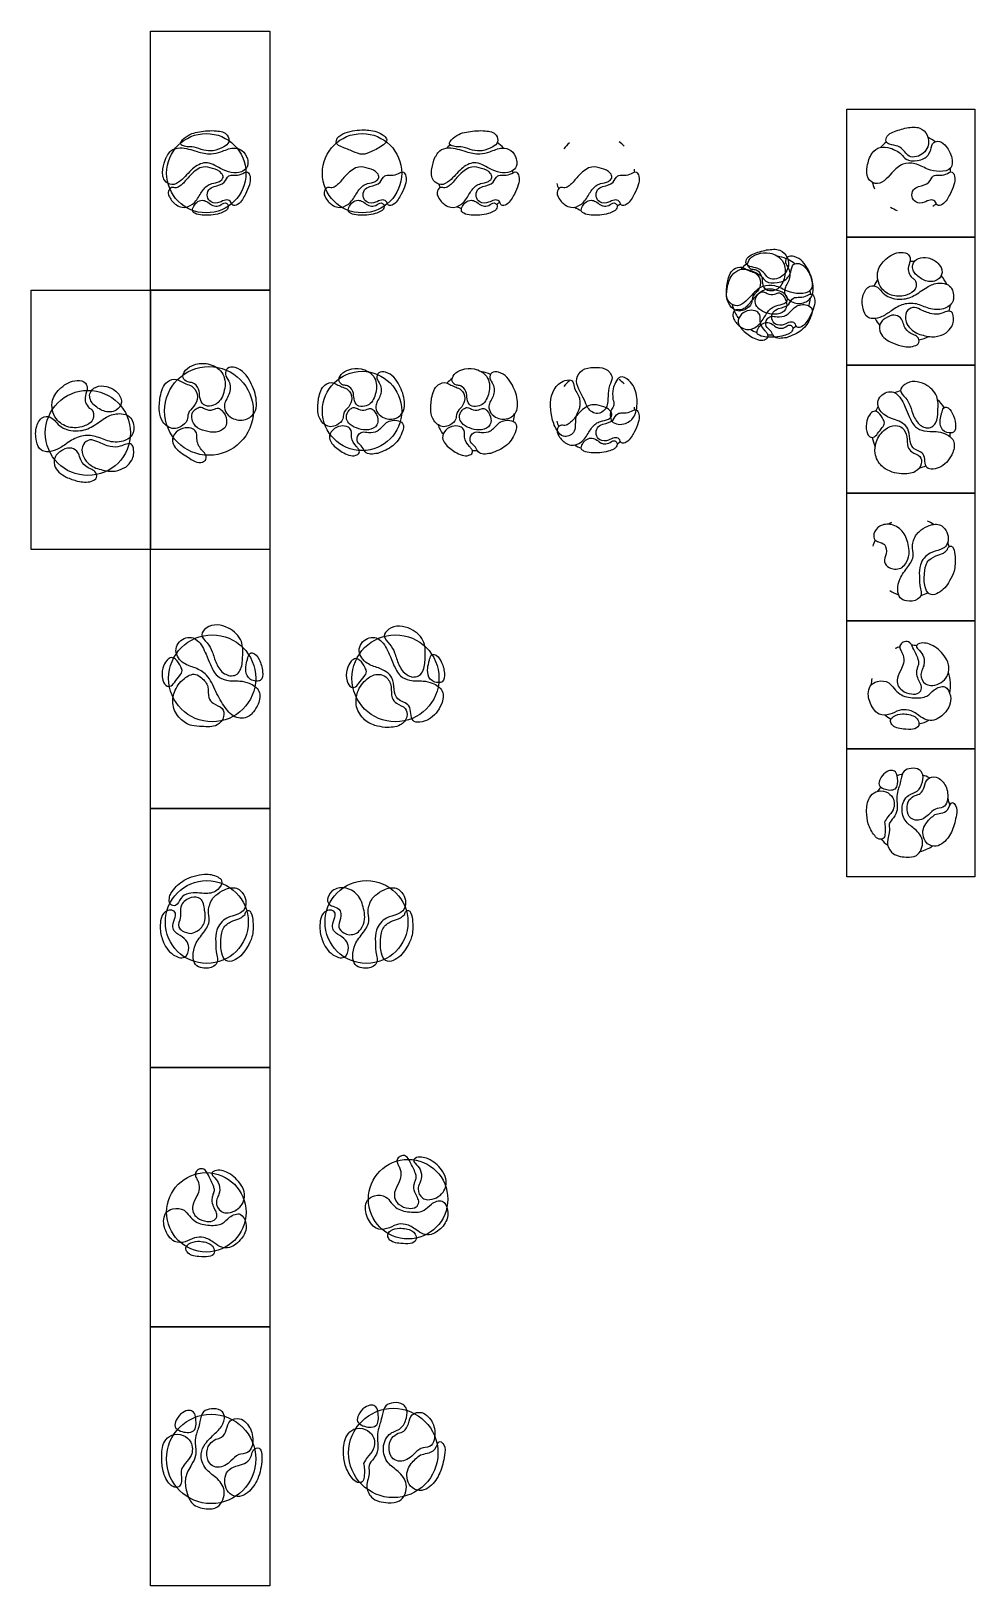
# Model space of a CAD drawing. Header units: millimetres. Extents: x 2732 to 4376, y -1610 to 1099.
import ezdxf

# ---------------------------------------------------------------- set-up
doc = ezdxf.new("R2010")
doc.units = ezdxf.units.MM
doc.layers.get('0').update_dxf_attribs({"color": 3})
for name, color, linetype in [('1', 6, 'Continuous'), ('2', 5, 'Continuous'), ('3', 4, 'Continuous'), ('4', 2, 'Continuous'), ('5', 1, 'Continuous')]:
    doc.layers.add(name, color=color, linetype=linetype)
picture_1 = doc.add_image_def('image1.jpg', size_in_pixel=(589, 1280))
picture_2 = doc.add_image_def('image2.jpg', size_in_pixel=(589, 1280))
picture_3 = doc.add_image_def('image3.jpg', size_in_pixel=(589, 1280))
picture_4 = doc.add_image_def('image4.jpg', size_in_pixel=(589, 1280))
picture_5 = doc.add_image_def('image5.jpg', size_in_pixel=(589, 1280))
picture_6 = doc.add_image_def('image6.jpg', size_in_pixel=(589, 1280))
picture_7 = doc.add_image_def('image7.jpg', size_in_pixel=(589, 1280))

msp = doc.modelspace()

# ---------------------------------------------------------------- linework, layer by layer
msp.add_lwpolyline([(4152.6, 963), (4375.5, 963), (4375.5, 740), (4152.6, 740)], close=True)
for centre in [(3036.8, 851.5), (3308.2, 851.5)]:
    msp.add_circle(centre, 69.1)
for centre, radius, start, end in [((3505.1, 851.5), 66, 131.832, 138.4174), ((3505.1, 851.5), 66, 41.472, 54.1522), ((3714, 851.5), 69.1, 130.2599, 141.8053), ((3714, 851.5), 69.1, 42.8437, 52.394), ((4264.1, 851.5), 69.1, 127.9646, 139.2405), ((4264.1, 851.5), 69.1, 52.589, 64.1729), ((3505.1, 851.5), 66, 0.7604, 4.1682), ((3714, 851.5), 69.1, 1.6602, 5.655), ((4264.1, 851.5), 69.1, 1.6602, 6.8873), ((3505.1, 851.5), 66, 196.9482, 202.6086), ((3714, 851.5), 69.1, 195.0789, 203.2219), ((4264.1, 851.5), 69.1, 193.2998, 203.2219), ((3505.1, 851.5), 66, 241.5543, 249.0142), ((3505.1, 851.5), 66, 304.464, 310.3454), ((3714, 851.5), 69.1, 238.9561, 249.6438), ((3714, 851.5), 69.1, 303.7367, 309.6843), ((4264.1, 851.5), 69.1, 238.9561, 249.6438), ((4264.1, 851.5), 69.1, 303.7367, 309.6843), ((4020.1, 638.7), 69.1, 127.9646, 139.2405), ((4020.1, 638.7), 69.1, 52.589, 64.1729), ((4020.1, 638.7), 69.1, 1.6602, 6.8873), ((4020.1, 638.7), 69.1, 193.2998, 203.2219), ((4020.1, 638.7), 69.1, 238.9561, 249.6438), ((4020.1, 638.7), 69.1, 303.7367, 309.6843), ((3714, 437.2), 69.1, 130.2599, 141.8053), ((3714, 437.2), 69.1, 42.8437, 52.394), ((3714, 437.2), 69.1, 1.6602, 5.655), ((3714, 437.2), 69.1, 195.0789, 203.2219), ((3714, 437.2), 69.1, 303.7367, 309.6843), ((3714, 437.2), 69.1, 238.9561, 249.6438)]:
    msp.add_arc(centre, radius, start, end)
for points in [[(3049, 890.3), (3067.5, 897.3), (3075.9, 906.1), (3073.4, 917.6), (3054.5, 925.3), (3025, 923.7), (2998.4, 912.3), (2992.3, 901.9), (2999.1, 898.4), (3015.6, 896.9), (3032.4, 891.8), (3049, 890.3)], [(3307.9, 927), (3274.9, 920), (3263.5, 908.6), (3263.9, 903.5), (3272.4, 897.4), (3292.3, 889.5), (3308.8, 884.5), (3324.4, 889.2), (3345.5, 901.2), (3351.4, 909.5), (3346.4, 916.5), (3320, 926.5), (3307.9, 927)], [(3517.3, 890.3), (3535.8, 897.3), (3544.2, 906.1), (3541.7, 917.6), (3522.8, 925.3), (3493.3, 923.7), (3466.6, 912.3), (3460.6, 901.9), (3467.4, 898.4), (3483.9, 896.9), (3500.7, 891.8), (3517.3, 890.3)], [(4256.8, 930.5), (4232.8, 923.2), (4223, 916.2), (4221.2, 906.7), (4227.1, 902), (4241.6, 898.4), (4253.4, 888.7), (4261.1, 881.3), (4273.8, 880.4), (4293.3, 897.5), (4292.7, 917.6), (4279.7, 930), (4256.8, 930.5)], [(2966.7, 878.7), (2961.3, 859.4), (2964.5, 838.8), (2977, 831.7), (2992, 838.2), (3012.9, 858.9), (3035.5, 869.6), (3061.7, 859.8), (3080.3, 853), (3098, 853.9), (3106.9, 860.6), (3109.2, 866.5), (3108.4, 876.7), (3099, 891), (3084, 895.2), (3062.3, 888.9), (3045.1, 885.3), (3020.8, 889.1), (2990.7, 895.5), (2975.1, 890.3), (2969.5, 883.1), (2966.7, 878.7)], [(3435, 878.7), (3429.6, 859.4), (3432.8, 838.8), (3445.3, 831.7), (3460.3, 838.2), (3481.1, 858.9), (3503.7, 869.6), (3530, 859.8), (3548.6, 853), (3566.3, 853.9), (3575.2, 860.6), (3577.5, 866.5), (3576.7, 876.7), (3567.3, 891), (3552.3, 895.2), (3530.6, 888.9), (3513.4, 885.3), (3489, 889.1), (3459, 895.5), (3443.4, 890.3), (3437.8, 883.1), (3435, 878.7)], [(4239.1, 890.5), (4228, 895.3), (4210.7, 896.4), (4196.7, 886.5), (4188.2, 863.2), (4189.5, 842.9), (4202.1, 833.6), (4230.9, 851.9), (4250.3, 867), (4270.9, 867.9), (4293.1, 858.8), (4314.4, 854.5), (4333.5, 860.8), (4335.2, 878), (4325.5, 898.2), (4313.7, 906.7), (4303.9, 905.2), (4298.7, 892.1), (4286.7, 876.9), (4275.4, 873.8), (4255.6, 876), (4247.4, 884.7), (4239.1, 890.5)], [(2996.9, 834.1), (3010.5, 849.4), (3031.3, 862.2), (3047.9, 859.9), (3063.6, 851.2), (3066, 844.1), (3060, 837.3), (3046.3, 833.3), (3038.1, 829.3), (3026.1, 814.4), (3012.9, 797.6), (2994.6, 792.1), (2984.8, 796.2), (2972.7, 810.1), (2970.6, 818), (2976.5, 826.4), (2984.3, 826.2), (2991.4, 829.4), (2996.9, 834.1)], [(3105.1, 814.7), (3111.9, 831.4), (3113, 846.1), (3108.7, 853.4), (3097.5, 849.8), (3084.7, 848), (3076.3, 846.7), (3068.2, 836), (3050.4, 828.3), (3041.1, 822.3), (3038.9, 810.6), (3045.2, 801.4), (3060.2, 800.8), (3070.6, 804.8), (3078.4, 802.9), (3082.9, 795.7), (3091.2, 797), (3099.8, 805.8), (3105.1, 814.7)], [(3268.3, 834.1), (3281.8, 849.4), (3302.7, 862.2), (3319.3, 859.9), (3335, 851.2), (3337.4, 844.1), (3331.4, 837.3), (3317.7, 833.3), (3309.5, 829.3), (3297.5, 814.4), (3284.3, 797.6), (3266, 792.1), (3256.2, 796.2), (3244, 810.1), (3241.9, 818), (3247.9, 826.4), (3255.7, 826.2), (3262.8, 829.4), (3268.3, 834.1)], [(3376.5, 814.7), (3383.3, 831.4), (3384.4, 846.1), (3380.1, 853.4), (3368.9, 849.8), (3356.1, 848), (3347.7, 846.7), (3339.6, 836), (3321.8, 828.3), (3312.5, 822.3), (3310.3, 810.6), (3316.6, 801.4), (3331.6, 800.8), (3342, 804.8), (3349.8, 802.9), (3354.3, 795.7), (3362.6, 797), (3371.1, 805.8), (3376.5, 814.7)], [(3465.2, 834.1), (3478.7, 849.4), (3499.6, 862.2), (3516.2, 859.9), (3531.9, 851.2), (3534.3, 844.1), (3528.3, 837.3), (3514.6, 833.3), (3506.4, 829.3), (3494.4, 814.4), (3481.2, 797.6), (3462.9, 792.1), (3453.1, 796.2), (3440.9, 810.1), (3438.8, 818), (3444.8, 826.4), (3452.6, 826.2), (3459.7, 829.4), (3465.2, 834.1)], [(3573.4, 814.7), (3580.2, 831.4), (3581.3, 846.1), (3577, 853.4), (3565.8, 849.8), (3553, 848), (3544.6, 846.7), (3536.5, 836), (3518.6, 828.3), (3509.4, 822.3), (3507.1, 810.6), (3513.5, 801.4), (3528.5, 800.8), (3538.9, 804.8), (3546.7, 802.9), (3551.2, 795.7), (3559.5, 797), (3568, 805.8), (3573.4, 814.7)], [(3674.1, 834.1), (3687.7, 849.4), (3708.5, 862.2), (3725.1, 859.9), (3740.8, 851.2), (3743.2, 844.1), (3737.3, 837.3), (3723.5, 833.3), (3715.3, 829.3), (3703.3, 814.4), (3690.1, 797.6), (3671.8, 792.1), (3662, 796.2), (3649.9, 810.1), (3647.8, 818), (3653.7, 826.4), (3661.5, 826.2), (3668.6, 829.4), (3674.1, 834.1)], [(3782.3, 814.7), (3789.1, 831.4), (3790.3, 846.1), (3785.9, 853.4), (3774.7, 849.8), (3761.9, 848), (3753.5, 846.7), (3745.4, 836), (3727.6, 828.3), (3718.3, 822.3), (3716.1, 810.6), (3722.4, 801.4), (3737.4, 800.8), (3747.8, 804.8), (3755.6, 802.9), (3760.1, 795.7), (3768.4, 797), (3777, 805.8), (3782.3, 814.7)], [(4332.3, 814.7), (4339.1, 831.4), (4340.3, 846.1), (4335.9, 853.4), (4324.7, 849.8), (4311.9, 848), (4303.5, 846.7), (4295.4, 836), (4277.6, 828.3), (4268.4, 822.3), (4266.1, 810.6), (4272.4, 801.4), (4287.5, 800.8), (4297.8, 804.8), (4305.6, 802.9), (4310.2, 795.7), (4318.4, 797), (4327, 805.8), (4332.3, 814.7)], [(3046.1, 796.1), (3037.5, 802.2), (3029.9, 804.3), (3020.2, 800.5), (3014.9, 793.9), (3013.3, 785), (3017, 781.7), (3029.8, 778.6), (3059.8, 781.2), (3069.3, 785.2), (3073.7, 788.9), (3074.5, 796.7), (3069.9, 799.6), (3060.5, 795.4), (3050.8, 794.4), (3046.1, 796.1)], [(3317.5, 796.1), (3308.9, 802.2), (3301.3, 804.3), (3291.6, 800.5), (3286.3, 793.9), (3284.7, 785), (3288.3, 781.7), (3301.2, 778.6), (3331.2, 781.2), (3340.7, 785.2), (3345.1, 788.9), (3345.9, 796.7), (3341.3, 799.6), (3331.9, 795.4), (3322.2, 794.4), (3317.5, 796.1)], [(3514.4, 796.1), (3505.8, 802.2), (3498.2, 804.3), (3488.5, 800.5), (3483.2, 793.9), (3481.6, 785), (3485.2, 781.7), (3498.1, 778.6), (3528.1, 781.2), (3537.6, 785.2), (3542, 788.9), (3542.8, 796.7), (3538.2, 799.6), (3528.8, 795.4), (3519.1, 794.4), (3514.4, 796.1)], [(3723.3, 796.1), (3714.8, 802.2), (3707.1, 804.3), (3697.4, 800.5), (3692.1, 793.9), (3690.5, 785), (3694.2, 781.7), (3707, 778.6), (3737, 781.2), (3746.5, 785.2), (3750.9, 788.9), (3751.7, 796.7), (3747.1, 799.6), (3737.7, 795.4), (3728.1, 794.4), (3723.3, 796.1)], [(4012.8, 717.7), (3988.8, 710.4), (3979, 703.4), (3977.2, 693.9), (3983.1, 689.2), (3997.6, 685.6), (4009.4, 675.9), (4017.1, 668.5), (4029.8, 667.6), (4049.3, 684.8), (4048.7, 704.8), (4035.7, 717.3), (4012.8, 717.7)], [(3995.1, 677.7), (3984, 682.5), (3966.7, 683.6), (3952.7, 673.8), (3944.2, 650.4), (3945.5, 630.1), (3958.1, 620.8), (3986.9, 639.2), (4006.3, 654.2), (4026.9, 655.1), (4049.1, 646), (4070.4, 641.7), (4089.5, 648), (4091.2, 665.2), (4081.5, 685.4), (4069.7, 693.9), (4059.9, 692.4), (4054.7, 679.3), (4042.7, 664.1), (4031.4, 661), (4011.6, 663.2), (4003.4, 671.9), (3995.1, 677.7)], [(3980.1, 621.3), (3993.7, 636.7), (4014.5, 649.4), (4031.2, 647.2), (4046.8, 638.4), (4049.3, 631.3), (4043.3, 624.6), (4029.6, 620.5), (4021.3, 616.5), (4009.4, 601.6), (3996.1, 584.8), (3977.9, 579.4), (3968, 583.4), (3955.9, 597.3), (3953.8, 605.2), (3959.8, 613.6), (3967.5, 613.4), (3974.6, 616.6), (3980.1, 621.3)], [(4088.3, 601.9), (4095.1, 618.6), (4096.3, 633.3), (4091.9, 640.6), (4080.7, 637), (4067.9, 635.2), (4059.5, 633.9), (4051.4, 623.3), (4033.6, 615.5), (4024.4, 609.5), (4022.1, 597.8), (4028.4, 588.6), (4043.5, 588), (4053.8, 592), (4061.6, 590.1), (4066.2, 583), (4074.4, 584.3), (4083, 593), (4088.3, 601.9)], [(4029.3, 583.4), (4020.8, 589.4), (4013.2, 591.5), (4003.4, 587.7), (3998.2, 581.1), (3996.5, 572.2), (4000.2, 569), (4013.1, 565.8), (4043, 568.5), (4052.5, 572.4), (4056.9, 576.2), (4057.7, 583.9), (4053.2, 586.8), (4043.7, 582.6), (4034.1, 581.6), (4029.3, 583.4)], [(2833.1, 442.3), (2826.6, 452.2), (2826.2, 463.6), (2829.4, 477.9), (2826.4, 485.6), (2812, 490.3), (2783.8, 477.5), (2769.1, 455.8), (2775.7, 423.4), (2797.2, 409.2), (2823.5, 410.8), (2838.9, 421.6), (2840.4, 432.7), (2837.9, 439), (2833.1, 442.3)], [(2839.3, 449.2), (2858.2, 437.2), (2879.9, 438.6), (2889, 452.6), (2881.1, 470), (2862.8, 479.8), (2844.8, 478.8), (2834.1, 467), (2834.9, 457.1), (2839.3, 449.2)], [(3674.1, 419.8), (3687.7, 435.1), (3708.5, 447.9), (3725.1, 445.6), (3740.8, 436.9), (3743.2, 429.8), (3737.3, 423), (3723.5, 419), (3715.3, 415), (3703.3, 400.1), (3690.1, 383.3), (3671.8, 377.8), (3662, 381.9), (3649.9, 395.7), (3647.8, 403.7), (3653.7, 412.1), (3661.5, 411.9), (3668.6, 415.1), (3674.1, 419.8)], [(3782.3, 400.4), (3789.1, 417), (3790.3, 431.8), (3785.9, 439.1), (3774.7, 435.5), (3761.9, 433.7), (3753.5, 432.4), (3745.4, 421.7), (3727.6, 414), (3718.3, 408), (3716.1, 396.3), (3722.4, 387.1), (3737.4, 386.4), (3747.8, 390.5), (3755.6, 388.6), (3760.1, 381.4), (3768.4, 382.7), (3777, 391.5), (3782.3, 400.4)], [(2800.8, 403), (2787.8, 407.5), (2776.4, 416.3), (2767.9, 424.9), (2754.3, 426.9), (2741.5, 410.6), (2741.2, 384.7), (2749.7, 368.7), (2758.7, 366.1), (2776.4, 369.9), (2794.1, 380.8), (2817, 392.8), (2841, 393.5), (2864.7, 385.2), (2892, 384.7), (2909.1, 398.1), (2910.4, 404), (2903.3, 427), (2888.9, 432.4), (2866.5, 428.1), (2842.3, 412.5), (2817.6, 402.9), (2800.8, 403)], [(2896.9, 339.4), (2878.2, 332.5), (2853.6, 334.9), (2841.6, 339), (2830.3, 347), (2821.8, 360.3), (2822.8, 378.8), (2834.3, 386.7), (2848, 383.3), (2869.7, 375.2), (2887, 375.6), (2897.7, 379.6), (2906.6, 378.8), (2909.8, 372.2), (2907.2, 351.6), (2896.9, 339.4)], [(3723.3, 381.8), (3714.8, 387.9), (3707.1, 389.9), (3697.4, 386.2), (3692.1, 379.6), (3690.5, 370.7), (3694.2, 367.4), (3707, 364.3), (3737, 366.9), (3746.5, 370.9), (3750.9, 374.6), (3751.7, 382.3), (3747.1, 385.3), (3737.7, 381.1), (3728.1, 380.1), (3723.3, 381.8)], [(2812.8, 314.9), (2792.9, 322.1), (2772.5, 342.9), (2775.5, 360.3), (2782.8, 366.7), (2799.2, 372.6), (2811.1, 367.3), (2820.6, 347.3), (2835.1, 336.2), (2843, 331.6), (2845.6, 321.2), (2837.1, 314.8), (2812.8, 314.9)]]:
    msp.add_spline(points, degree=3)
at = {"layer": '1'}
msp.add_lwpolyline([(4152.6, 740), (4375.5, 740), (4375.5, 517.1), (4152.6, 517.1)], close=True, dxfattribs=at)
for centre, radius in [((3041.4, 437.2), 77.3), ((3308.2, 437.2), 69.1), ((2830.7, 398.9), 74.2)]:
    msp.add_circle(centre, radius, dxfattribs=at)
for centre, start, end in [((4020.1, 638.7), 67.0498, 80.2999), ((4020.1, 638.7), 125.4443, 135.2404), ((4264.1, 628.6), 85.0903, 91.3603), ((4264.1, 628.6), 146.6665, 157.5482), ((4264.1, 628.6), 25.0671, 40.2189), ((4020.1, 638.7), 345.2378, 355.8472), ((4020.1, 638.7), 200.1577, 216.0364), ((4264.1, 628.6), 206.0944, 218.1879), ((4264.1, 628.6), 345.352, 354.4674), ((4020.1, 638.7), 265.8044, 272.3593), ((4264.1, 628.6), 281.7579, 296.9941), ((3505.1, 437.2), 125.4443, 135.2404), ((3505.1, 437.2), 67.0498, 80.2999), ((3505.1, 437.2), 200.1577, 216.0364), ((3505.1, 437.2), 345.2378, 355.8472), ((3505.1, 437.2), 265.8044, 272.3593)]:
    msp.add_arc(centre, 69.1, start, end, dxfattribs=at)
for points in [[(4041, 661.4), (4044.8, 674.1), (4040.2, 698.7), (4018.4, 712.1), (3997.2, 710.6), (3983.8, 702), (3980.1, 690.4), (3987.3, 683.9), (3994.5, 682.5), (4004, 672.9), (4006.2, 659.6), (4011.9, 648.6), (4024.3, 646.8), (4034.3, 651.7), (4041, 661.4)], [(4046.5, 655.1), (4051.2, 664.4), (4051.1, 685.4), (4045.9, 695.9), (4049, 705), (4060.8, 706.2), (4084.9, 683.6), (4093.9, 654.8), (4092.4, 639.6), (4079.4, 626.5), (4058.6, 626.6), (4047.7, 635), (4044.1, 647.3), (4046.5, 655.1)], [(4266.4, 669), (4260.3, 678.2), (4259.9, 688.9), (4262.9, 702.1), (4260.1, 709.2), (4246.7, 713.6), (4220.4, 701.7), (4206.8, 681.5), (4212.9, 651.4), (4232.9, 638.2), (4257.4, 639.6), (4271.7, 649.7), (4273.2, 660), (4270.8, 665.9), (4266.4, 669)], [(4272.1, 675.5), (4289.7, 664.2), (4309.9, 665.5), (4318.4, 678.6), (4311, 694.7), (4293.9, 703.9), (4277.2, 703), (4267.3, 692), (4268, 682.8), (4272.1, 675.5)], [(3944.4, 660.8), (3943.1, 637.7), (3948.5, 621.6), (3965.3, 611.3), (3975.8, 614.2), (3986.3, 624.8), (3988.1, 634.6), (3996.7, 646), (4002.2, 660.5), (3995.4, 675.8), (3986.7, 680), (3977.8, 683.9), (3969.8, 687.7), (3955.6, 684.2), (3944.4, 660.8)], [(4236.3, 632.5), (4224.2, 636.6), (4213.6, 644.8), (4205.7, 652.8), (4193, 654.7), (4181.2, 639.5), (4180.8, 615.4), (4188.8, 600.5), (4197.2, 598.1), (4213.6, 601.6), (4230.1, 611.7), (4251.4, 622.9), (4273.7, 623.6), (4295.7, 615.9), (4321.1, 615.4), (4337, 627.8), (4338.3, 633.4), (4331.6, 654.8), (4318.3, 659.8), (4297.4, 655.8), (4274.9, 641.3), (4251.9, 632.3), (4236.3, 632.5)], [(3999.7, 642.5), (3995.2, 637.2), (3993.2, 624.6), (3999.3, 615.2), (4014.2, 607.7), (4031.2, 605.9), (4045.9, 614.4), (4047.7, 624.6), (4040.3, 639.5), (4035.1, 643), (4026.7, 640.8), (4013.6, 642.1), (4006.5, 644.7), (3999.7, 642.5)], [(4047.5, 564.9), (4073.6, 578), (4089.5, 600.5), (4090.7, 617), (4080.7, 622.2), (4060.6, 616.8), (4046.6, 604), (4031.4, 601.3), (4020.3, 601.8), (4013.6, 597.1), (4012.1, 585), (4020.5, 575.5), (4025.5, 567.3), (4047.5, 564.9)], [(3985.3, 567), (3967.7, 582.1), (3963.3, 591.6), (3969, 605.6), (3983.1, 612.3), (3995.6, 610.5), (4000.8, 604.5), (4001.6, 593.1), (4010.4, 576.6), (4013.9, 572.4), (4014.9, 565.6), (4009.3, 561.4), (3985.3, 567)], [(4247.4, 550.4), (4228.9, 557.2), (4210, 576.5), (4212.7, 592.7), (4219.5, 598.6), (4234.8, 604.2), (4245.9, 599.2), (4254.7, 580.6), (4268.2, 570.3), (4275.6, 566), (4278, 556.3), (4270, 550.4), (4247.4, 550.4)], [(4325.7, 573.3), (4308.3, 566.8), (4285.4, 569), (4274.3, 572.9), (4263.7, 580.3), (4255.8, 592.7), (4256.7, 609.9), (4267.4, 617.3), (4280.2, 614.1), (4300.4, 606.6), (4316.4, 606.9), (4326.4, 610.6), (4334.7, 609.9), (4337.7, 603.8), (4335.3, 584.6), (4325.7, 573.3)], [(3064.8, 462.6), (3069, 476.8), (3063.9, 504.3), (3039.5, 519.3), (3015.7, 517.7), (3000.7, 508.1), (2996.6, 495.1), (3004.7, 487.8), (3012.8, 486.2), (3023.3, 475.4), (3025.8, 460.6), (3032.2, 448.2), (3046.1, 446.2), (3057.3, 451.7), (3064.8, 462.6)], [(2956.6, 461.9), (2955.1, 436.1), (2961.3, 418), (2980, 406.5), (2991.8, 409.7), (3003.6, 421.6), (3005.6, 432.6), (3015.2, 445.3), (3021.3, 461.6), (3013.7, 478.7), (3004, 483.4), (2994, 487.8), (2985.1, 492.1), (2969.2, 488.1), (2956.6, 461.9)], [(3070.9, 455.6), (3076.2, 466), (3076.1, 489.4), (3070.3, 501.2), (3073.8, 511.4), (3087, 512.7), (3113.9, 487.4), (3124, 455.2), (3122.4, 438.2), (3107.8, 423.5), (3084.5, 423.6), (3072.3, 433.1), (3068.3, 446.8), (3070.9, 455.6)], [(3329.1, 459.9), (3332.9, 472.5), (3328.4, 497.1), (3306.6, 510.5), (3285.3, 509.1), (3271.9, 500.5), (3268.2, 488.9), (3275.5, 482.4), (3282.7, 480.9), (3292.1, 471.3), (3294.3, 458.1), (3300.1, 447), (3312.5, 445.3), (3322.5, 450.1), (3329.1, 459.9)], [(3334.6, 453.6), (3339.4, 462.9), (3339.2, 483.9), (3334.1, 494.3), (3337.2, 503.5), (3349, 504.6), (3373, 482.1), (3382, 453.3), (3380.6, 438.1), (3367.6, 424.9), (3346.8, 425.1), (3335.8, 433.5), (3332.3, 445.8), (3334.6, 453.6)], [(3526, 459.9), (3529.8, 472.5), (3525.3, 497.1), (3503.5, 510.5), (3482.2, 509.1), (3468.8, 500.5), (3465.1, 488.9), (3472.4, 482.4), (3479.6, 480.9), (3489, 471.3), (3491.2, 458.1), (3497, 447), (3509.3, 445.3), (3519.4, 450.1), (3526, 459.9)], [(3531.5, 453.6), (3536.3, 462.9), (3536.1, 483.9), (3530.9, 494.3), (3534.1, 503.5), (3545.9, 504.6), (3569.9, 482.1), (3578.9, 453.3), (3577.5, 438.1), (3564.5, 424.9), (3543.6, 425.1), (3532.7, 433.5), (3529.2, 445.8), (3531.5, 453.6)], [(3686.6, 459.7), (3682, 469.4), (3677.4, 479.6), (3674.1, 489.7), (3661.6, 490.2), (3642.7, 474.5), (3638.5, 427.3), (3647.3, 404.2), (3658.9, 393.1), (3676.4, 399.6), (3680.1, 423.6), (3686.6, 442.6), (3687.7, 450), (3686.6, 459.7)], [(3711.9, 513), (3691.9, 508.5), (3682.2, 493.8), (3695.1, 456.9), (3701.6, 442.7), (3718.2, 432.5), (3731.6, 440.4), (3736.6, 462.5), (3739.4, 481.4), (3743.5, 495.2), (3731.1, 510.8), (3711.9, 513)], [(3745.1, 457.4), (3745.5, 476.1), (3749.7, 486.8), (3757.7, 496.2), (3773.1, 490.1), (3786.2, 464.4), (3784.8, 435), (3782.4, 428.9), (3767, 415.4), (3743.7, 419.1), (3742.7, 439.7), (3746.5, 447.2), (3745.1, 457.4)], [(3232.5, 459.3), (3231.2, 436.2), (3236.7, 420), (3253.4, 409.8), (3264, 412.6), (3274.5, 423.3), (3276.3, 433.1), (3284.9, 444.5), (3290.3, 459), (3283.5, 474.2), (3274.9, 478.5), (3265.9, 482.4), (3258, 486.2), (3243.8, 482.7), (3232.5, 459.3)], [(3429.4, 459.3), (3428.1, 436.2), (3433.6, 420), (3450.3, 409.8), (3460.9, 412.6), (3471.4, 423.3), (3473.2, 433.1), (3481.7, 444.5), (3487.2, 459), (3480.4, 474.2), (3471.8, 478.5), (3462.8, 482.4), (3454.9, 486.2), (3440.7, 482.7), (3429.4, 459.3)], [(3019.1, 440.7), (3013.5, 435.5), (3012.2, 422.6), (3018.1, 410.9), (3034.8, 402.5), (3053.8, 400.5), (3070.2, 410), (3072.2, 421.4), (3064, 438), (3058.2, 442), (3048.8, 439.5), (3034.2, 441), (3026.1, 443.9), (3019.1, 440.7)], [(3287.8, 440.9), (3283.4, 435.7), (3281.3, 423.1), (3287.4, 413.7), (3302.4, 406.2), (3319.3, 404.4), (3334, 412.9), (3335.8, 423.1), (3328.5, 437.9), (3323.2, 441.5), (3314.8, 439.3), (3301.8, 440.6), (3294.6, 443.2), (3287.8, 440.9)], [(3484.7, 440.9), (3480.3, 435.7), (3478.2, 423.1), (3484.3, 413.7), (3499.3, 406.2), (3516.2, 404.4), (3530.9, 412.9), (3532.7, 423.1), (3525.4, 437.9), (3520.1, 441.5), (3511.7, 439.3), (3498.7, 440.6), (3491.5, 443.2), (3484.7, 440.9)], [(3004.2, 357.4), (2982.7, 373.8), (2977.8, 384.4), (2984.2, 400.1), (3000, 407.6), (3014, 405.6), (3019.8, 398.9), (3020.7, 386.1), (3030.5, 367.6), (3034.5, 362.9), (3036.3, 353.4), (3030.4, 348.2), (3004.2, 357.4)], [(3273.5, 365.5), (3255.8, 380.5), (3251.5, 390.1), (3257.1, 404), (3271.3, 410.7), (3283.8, 409), (3289, 403), (3289.7, 391.5), (3298.5, 375), (3302.1, 370.9), (3303.1, 364.1), (3297.5, 359.9), (3273.5, 365.5)], [(3335.7, 363.3), (3361.8, 376.5), (3377.7, 399), (3378.8, 415.5), (3368.8, 420.7), (3348.8, 415.3), (3334.8, 402.5), (3319.5, 399.8), (3308.5, 400.2), (3301.7, 395.6), (3300.2, 383.5), (3308.6, 373.9), (3313.7, 365.7), (3335.7, 363.3)], [(3470.4, 365.5), (3452.7, 380.5), (3448.4, 390.1), (3454, 404), (3468.2, 410.7), (3480.7, 409), (3485.9, 403), (3486.6, 391.5), (3495.4, 375), (3499, 370.9), (3500, 364.1), (3494.4, 359.9), (3470.4, 365.5)], [(3532.5, 363.3), (3558.7, 376.5), (3574.6, 399), (3575.7, 415.5), (3565.7, 420.7), (3545.7, 415.3), (3531.6, 402.5), (3516.4, 399.8), (3505.4, 400.2), (3498.6, 395.6), (3497.1, 383.5), (3505.5, 373.9), (3510.6, 365.7), (3532.5, 363.3)]]:
    msp.add_spline(points, degree=3, dxfattribs=at)
at = {"layer": '2'}
msp.add_lwpolyline([(4152.6, 517.1), (4375.5, 517.1), (4375.5, 294.2), (4152.6, 294.2)], close=True, dxfattribs=at)
for centre in [(3047.1, -28.7), (3366.3, -28.7)]:
    msp.add_circle(centre, 75.8, dxfattribs=at)
for start, end in [(104.9975, 114.0313), (145.3064, 153.2028), (32.8977, 47.5914), (192.1302, 206.0108), (349.2114, 354.3753), (282.6415, 292.17)]:
    msp.add_arc((4264.1, 405.6), 69.1, start, end, dxfattribs=at)
for points in [[(4290.9, 407.7), (4282.5, 411.1), (4269.4, 427.5), (4262.8, 446), (4254.8, 460), (4246.2, 473), (4253.4, 483.4), (4288.5, 483.6), (4309.1, 462.4), (4311.1, 437.4), (4306.9, 416.1), (4300.5, 409.3), (4290.9, 407.7)], [(4328.7, 350.2), (4337, 364.7), (4338.2, 385.1), (4322.6, 397.9), (4308.1, 401.3), (4286.9, 402.5), (4272.3, 409.5), (4261.2, 427.6), (4254.3, 443.8), (4240.2, 465.9), (4231.2, 470.4), (4210.1, 461.1), (4206.5, 449.2), (4219, 429.7), (4237, 422), (4258.6, 406.3), (4268, 372.8), (4285.2, 361.8), (4291.9, 338.7), (4316.3, 340.1), (4328.7, 350.2)], [(4214.3, 408.4), (4206.2, 398), (4198.3, 391.3), (4194.4, 391.5), (4187.3, 401.2), (4187.5, 420.2), (4194, 432.7), (4201.2, 436.9), (4207.5, 434.1), (4216, 422.3), (4217.9, 416.3), (4214.3, 408.4)], [(4316.9, 430.6), (4315.1, 418.9), (4319.2, 404.5), (4335.7, 399.3), (4338.1, 400.1), (4341.7, 413.9), (4336.2, 433.2), (4325.4, 443.6), (4322.5, 443.3), (4318.4, 435.9), (4316.9, 430.6)], [(4247.9, 327.7), (4271.7, 331.5), (4282.2, 345), (4279.8, 357.6), (4265.7, 366), (4258.9, 374.8), (4257.1, 392.3), (4248.8, 407.8), (4237.6, 411.9), (4219.4, 405.1), (4204.1, 383.7), (4201.9, 363.4), (4213.1, 341.7), (4231.6, 330.7), (4247.9, 327.7)], [(3077.9, -24.4), (3068.7, -20.6), (3054.4, -2.6), (3047.1, 17.6), (3038.3, 33), (3028.9, 47.3), (3036.8, 58.7), (3075.3, 58.9), (3097.9, 35.6), (3100.1, 8.2), (3095.5, -15.1), (3088.5, -22.6), (3077.9, -24.4)], [(3395.7, -26.4), (3386.5, -22.7), (3372.2, -4.6), (3364.9, 15.6), (3356.1, 31), (3346.7, 45.3), (3354.6, 56.7), (3393.1, 56.9), (3415.8, 33.6), (3418, 6.1), (3413.3, -17.2), (3406.3, -24.6), (3395.7, -26.4)], [(3118.8, -87.3), (3127.2, -73.6), (3128.5, -51.2), (3111.4, -37.1), (3095.5, -33.4), (3072.2, -32.1), (3056.1, -24.4), (3044, -4.6), (3036.4, 13.2), (3021, 37.5), (3011.1, 42.4), (2987.9, 32.2), (2984, 19.2), (2997.7, -2.3), (3017.4, -10.7), (3037.1, -23), (3053.7, -51.8), (3069.9, -79.6), (3089.9, -96.8), (3112.4, -94), (3118.8, -87.3)], [(3437.2, -89.5), (3446.4, -73.6), (3447.7, -51.2), (3430.5, -37.1), (3414.7, -33.4), (3391.4, -32.1), (3375.3, -24.4), (3363.2, -4.6), (3355.6, 13.2), (3340.1, 37.5), (3330.3, 42.4), (3307.1, 32.2), (3303.2, 19.2), (3316.9, -2.3), (3336.6, -10.7), (3360.3, -28), (3370.6, -64.7), (3389.6, -76.8), (3396.9, -102.2), (3423.6, -100.6), (3437.2, -89.5)], [(2990.7, -23.9), (2981.8, -35.2), (2973.1, -42.6), (2968.9, -42.4), (2961.1, -31.7), (2961.3, -10.9), (2968.5, 2.9), (2976.3, 7.4), (2983.2, 4.4), (2992.6, -8.6), (2994.7, -15.2), (2990.7, -23.9)], [(3107.6, 1.2), (3105.7, -11.7), (3110.2, -27.4), (3128.3, -33.2), (3130.9, -32.2), (3134.9, -17.2), (3128.8, 4.1), (3116.9, 15.5), (3113.7, 15.2), (3109.2, 7), (3107.6, 1.2)], [(3311.7, -25.7), (3302.8, -37), (3294.1, -44.5), (3289.9, -44.2), (3282.1, -33.6), (3282.3, -12.7), (3289.4, 1.1), (3297.3, 5.6), (3304.2, 2.6), (3313.6, -10.4), (3315.7, -17), (3311.7, -25.7)], [(3424.3, -1.3), (3422.3, -14.2), (3426.9, -29.9), (3445, -35.7), (3447.6, -34.7), (3451.6, -19.6), (3445.5, 1.6), (3433.6, 13), (3430.4, 12.7), (3425.9, 4.5), (3424.3, -1.3)], [(3029.3, -112.4), (3055.6, -110), (3067, -95.3), (3064.4, -81.4), (3048.9, -72.2), (3041.5, -62.5), (3039.5, -43.3), (3028.7, -27.9), (3018.1, -21.8), (2998.1, -29.3), (2981.3, -52.8), (2978.9, -75), (2991.3, -98.8), (3011.5, -110.9), (3029.3, -112.4)], [(3348.5, -114.2), (3374.7, -110), (3386.2, -95.3), (3383.5, -81.4), (3368.1, -72.2), (3360.6, -62.5), (3358.7, -43.3), (3349.6, -26.3), (3337.3, -21.8), (3317.3, -29.3), (3300.5, -52.8), (3298.1, -75), (3310.4, -98.8), (3330.7, -110.9), (3348.5, -114.2)]]:
    msp.add_spline(points, degree=3, dxfattribs=at)
at = {"layer": '3'}
msp.add_lwpolyline([(4152.6, 294.2), (4375.5, 294.2), (4375.5, 71.2), (4152.6, 71.2)], close=True, dxfattribs=at)
for centre in [(3037.8, -453.4), (3315.9, -453.4)]:
    msp.add_circle(centre, 72.2, dxfattribs=at)
for start, end in [(55.4198, 65.0884), (119.1194, 124.2251), (154.6822, 164.3281), (15.4899, 21.7566), (237.6873, 251.7787), (284.4884, 295.609)]:
    msp.add_arc((4264.1, 182.7), 69.1, start, end, dxfattribs=at)
for points in [[(4235.5, 161.5), (4226.1, 164.5), (4218.2, 174.3), (4220.8, 188.4), (4218, 204.3), (4207.8, 209.1), (4201.1, 212.9), (4199.7, 223), (4209.8, 236.3), (4230.1, 239.1), (4250.6, 225.6), (4260, 201.3), (4261, 187.4), (4254.4, 170.9), (4246.3, 163.3), (4235.5, 161.5)], [(4268.8, 211.6), (4266.8, 201.5), (4268.2, 186.1), (4259, 165.8), (4245.2, 145.1), (4241.3, 125.3), (4245.3, 111.7), (4256.5, 106.3), (4275.7, 109.1), (4281.7, 117), (4280.8, 127.5), (4278.8, 149.9), (4280.6, 169.1), (4297.6, 189.3), (4315.7, 195.8), (4324.5, 201.3), (4328.9, 211.6), (4326.7, 225.9), (4313.7, 238.9), (4293.4, 236.5), (4278.8, 227.2), (4273.7, 221.7), (4268.8, 211.6)], [(4327.8, 195.5), (4320.6, 189.6), (4307.5, 184.6), (4292.7, 173.8), (4287.7, 154), (4288.9, 130.5), (4296, 118.7), (4299.2, 117.3), (4311.7, 120), (4331.6, 140.9), (4339.2, 157.8), (4341, 183.2), (4337.5, 198.5), (4334.2, 201.8), (4330, 200.6), (4327.8, 195.5)], [(2972.4, -417.5), (2974.7, -423), (2983.2, -424.5), (2992.4, -412.2), (3006.3, -403.7), (3021.3, -402.6), (3036.7, -403.7), (3056.8, -396.8), (3063.6, -381.5), (3056.8, -374.8), (3034, -370.2), (2998.6, -380.6), (2977.4, -399.9), (2973.6, -407.2), (2972.4, -417.5)], [(3042.8, -423.2), (3040.7, -433.7), (3042.1, -449.8), (3032.5, -471), (3018.1, -492.6), (3014, -513.3), (3018.2, -527.5), (3029.9, -533.2), (3050, -530.3), (3056.2, -522), (3055.2, -511), (3053.2, -487.6), (3055.1, -467.5), (3072.8, -446.5), (3091.8, -439.7), (3100.9, -433.9), (3105.6, -423.1), (3103.2, -408.2), (3089.7, -394.6), (3068.4, -397.1), (3053.2, -406.8), (3047.8, -412.6), (3042.8, -423.2)], [(3286, -475.5), (3276.3, -472.3), (3267.9, -462.2), (3270.7, -447.4), (3267.7, -430.8), (3257.1, -425.8), (3250.1, -421.8), (3248.6, -411.2), (3259.2, -397.3), (3280.4, -394.4), (3301.9, -408.5), (3311.6, -433.9), (3312.7, -448.4), (3305.8, -465.7), (3297.3, -473.6), (3286, -475.5)], [(3320.9, -423.2), (3318.8, -433.7), (3320.2, -449.8), (3310.6, -471), (3296.2, -492.6), (3292.1, -513.3), (3296.3, -527.5), (3308, -533.2), (3328.1, -530.3), (3334.3, -522), (3333.3, -511), (3331.3, -487.6), (3333.2, -467.5), (3350.9, -446.5), (3369.9, -439.7), (3379, -433.9), (3383.7, -423.1), (3381.3, -408.2), (3367.8, -394.6), (3346.5, -397.1), (3331.3, -406.8), (3325.9, -412.6), (3320.9, -423.2)], [(2987.3, -474.6), (3001.4, -485.2), (3006.5, -497.8), (2998.7, -514.6), (2979.4, -510.3), (2961, -485.5), (2956.6, -462.4), (2965.3, -435.7), (2974.7, -432.6), (2982.2, -436.1), (2982.5, -444.8), (2978.6, -459.3), (2980.6, -468.3), (2987.3, -474.6)], [(3010.6, -473.1), (2994.8, -468.5), (2989.1, -462.3), (2991.6, -445.8), (2991.9, -437.7), (2993.8, -423.9), (3010.6, -410.8), (3026.6, -412.8), (3034, -433), (3034.5, -450.7), (3023.2, -467.7), (3010.6, -473.1)], [(3104.4, -440), (3096.9, -446.1), (3083.2, -451.4), (3067.7, -462.7), (3062.4, -483.3), (3063.8, -507.8), (3071.1, -520.2), (3074.5, -521.6), (3087.6, -518.9), (3108.3, -497), (3116.3, -479.3), (3118.2, -452.9), (3114.5, -436.9), (3111, -433.4), (3106.7, -434.6), (3104.4, -440)], [(3265.4, -474.6), (3279.5, -485.2), (3284.6, -497.8), (3276.8, -514.6), (3257.5, -510.3), (3239.1, -485.5), (3234.7, -462.4), (3243.4, -435.7), (3252.8, -432.6), (3260.3, -436.1), (3260.6, -444.8), (3256.7, -459.3), (3258.7, -468.3), (3265.4, -474.6)], [(3382.5, -440), (3375, -446.1), (3361.3, -451.4), (3345.8, -462.7), (3340.5, -483.3), (3341.9, -507.8), (3349.2, -520.2), (3352.6, -521.6), (3365.7, -518.9), (3386.4, -497), (3394.4, -479.3), (3396.3, -452.9), (3392.6, -436.9), (3389.1, -433.4), (3384.8, -434.6), (3382.5, -440)]]:
    msp.add_spline(points, degree=3, dxfattribs=at)
at = {"layer": '4'}
msp.add_lwpolyline([(4152.6, 71.2), (4375.5, 71.2), (4375.5, -151.7), (4152.6, -151.7)], close=True, dxfattribs=at)
for centre in [(3036.9, -959.2), (3388.3, -936.3)]:
    msp.add_circle(centre, 69.2, dxfattribs=at)
for start, end in [(81.7495, 88.8714), (106.1373, 113.2797), (348.0738, 18.6753), (170.701, 179.9223), (229.5999, 239.8402), (281.7337, 296.861)]:
    msp.add_arc((4264.1, -40.2), 69.1, start, end, dxfattribs=at)
for points in [[(4276.3, -8.8), (4274.6, -14.5), (4275.9, -28), (4280.3, -37.4), (4282.7, -45.7), (4278, -53.8), (4265.2, -56), (4248.7, -49.6), (4241.5, -40.5), (4240.8, -28.5), (4247.8, -11.6), (4251.6, 0.8), (4249.1, 14.9), (4246.2, 20.8), (4245.1, 28), (4250.5, 34.2), (4259.8, 34.8), (4267.7, 24.4), (4277, 4.3), (4278.1, -2.4), (4276.3, -8.8)], [(4284.2, -12.6), (4286.9, -5.1), (4284.9, 11.5), (4276.6, 22.2), (4274.1, 25.5), (4274.3, 28.9), (4276.4, 30.7), (4299.1, 29.7), (4322.1, 10.7), (4329.8, -4.9), (4324.9, -28.3), (4313.4, -37.6), (4298.3, -41.2), (4289.7, -38.3), (4281.6, -22.3), (4284.2, -12.6)], [(4325.1, -87), (4331.2, -76.1), (4332.9, -59.2), (4323.1, -43.7), (4304.6, -48.9), (4291.8, -59.5), (4269.9, -62.8), (4245.3, -56.2), (4234.8, -46.5), (4225.4, -36.6), (4205.8, -34.2), (4193.3, -42.2), (4189.9, -55.5), (4198.8, -81.6), (4208.8, -90.9), (4227.5, -91.4), (4243.8, -84.7), (4259.7, -84), (4278, -93.3), (4290.9, -100.9), (4304.3, -101.4), (4325.1, -87)], [(4249.4, -90.4), (4233.7, -95.3), (4228.7, -102.2), (4230.9, -109.1), (4251.3, -117.1), (4277.7, -110.8), (4276.3, -101), (4270.7, -95.5), (4249.4, -90.4)], [(3400.5, -904.8), (3398.9, -910.5), (3400.1, -924), (3404.6, -933.5), (3406.9, -941.8), (3402.2, -949.9), (3389.4, -952.1), (3372.9, -945.7), (3365.6, -936.5), (3364.9, -924.6), (3372, -907.6), (3375.8, -895.2), (3373.3, -881), (3370.4, -875.2), (3369.2, -867.9), (3374.7, -861.7), (3384, -861.1), (3391.9, -871.6), (3401.2, -891.7), (3402.4, -898.4), (3400.5, -904.8)], [(3408.5, -908.6), (3411.1, -901.1), (3409.1, -884.5), (3400.8, -873.7), (3398.3, -870.4), (3398.6, -867), (3400.6, -865.2), (3423.4, -866.2), (3446.5, -885.2), (3454.2, -900.9), (3449.2, -924.3), (3437.7, -933.7), (3422.6, -937.2), (3413.9, -934.4), (3405.8, -918.3), (3408.5, -908.6)], [(3049.1, -927.7), (3047.5, -933.4), (3048.7, -946.9), (3053.2, -956.4), (3055.5, -964.7), (3050.8, -972.8), (3038, -975), (3021.4, -968.6), (3014.2, -959.5), (3013.5, -947.5), (3020.6, -930.5), (3024.4, -918.1), (3021.9, -903.9), (3018.9, -898.1), (3017.8, -890.9), (3023.2, -884.6), (3032.6, -884.1), (3040.5, -894.5), (3049.8, -914.6), (3050.9, -921.3), (3049.1, -927.7)], [(3057.1, -931.5), (3059.7, -924.1), (3057.7, -907.4), (3049.4, -896.7), (3046.9, -893.4), (3047.1, -889.9), (3049.2, -888.1), (3072, -889.1), (3095.1, -908.2), (3102.7, -923.8), (3097.8, -947.3), (3086.3, -956.6), (3071.2, -960.2), (3062.5, -957.3), (3054.4, -941.2), (3057.1, -931.5)], [(3449.4, -983.2), (3455.6, -972.2), (3457.2, -955.3), (3447.5, -939.8), (3428.9, -945), (3416.1, -955.6), (3394.1, -958.9), (3369.5, -952.3), (3358.9, -942.5), (3349.6, -932.6), (3329.9, -930.3), (3317.4, -938.3), (3313.9, -951.6), (3322.9, -977.7), (3332.9, -987.1), (3351.6, -987.6), (3368, -980.9), (3383.9, -980.2), (3402.2, -989.5), (3415.2, -997.1), (3428.6, -997.6), (3449.4, -983.2)], [(3098.3, -1004.8), (3104.2, -995.1), (3105.8, -978.2), (3096.1, -962.7), (3077.5, -967.9), (3064.7, -978.5), (3042.7, -981.8), (3018.1, -975.2), (3007.5, -965.5), (2998.1, -955.6), (2978.5, -953.2), (2966, -961.2), (2962.5, -974.5), (2971.5, -1000.6), (2981.5, -1010), (3000.2, -1010.5), (3016.6, -1003.8), (3032.5, -1003.1), (3050.8, -1012.5), (3063.7, -1020), (3077.2, -1020.6), (3098.3, -1004.8)], [(3373.6, -986.6), (3357.8, -991.5), (3352.8, -998.4), (3355, -1005.4), (3375.5, -1013.4), (3402, -1007), (3400.6, -997.2), (3394.9, -991.7), (3373.6, -986.6)], [(3022.2, -1009.5), (3006.4, -1014.4), (3001.4, -1021.3), (3003.6, -1028.3), (3024.1, -1036.3), (3050.5, -1030), (3049.1, -1020.1), (3043.5, -1014.6), (3022.2, -1009.5)]]:
    msp.add_spline(points, degree=3, dxfattribs=at)
at = {"layer": '5'}
msp.add_lwpolyline([(4152.6, -151.7), (4375.5, -151.7), (4375.5, -374.7), (4152.6, -374.7)], close=True, dxfattribs=at)
for centre in [(3045.3, -1389), (3362.6, -1378.5)]:
    msp.add_circle(centre, 77.8, dxfattribs=at)
for start, end in [(102.5111, 110.257), (62.0565, 72.451), (139.3228, 146.9875), (10.9126, 21.8012), (221.724, 234.1649), (283.5058, 303.2012)]:
    msp.add_arc((4264.1, -263.2), 69.1, start, end, dxfattribs=at)
for points in [[(4227.2, -223.5), (4217, -221.2), (4208.8, -214.4), (4210.3, -204.5), (4220.2, -192.8), (4230.4, -189.2), (4237.1, -191.8), (4240.7, -202.3), (4237.2, -221), (4227.2, -223.5)], [(4244, -216.3), (4246.7, -205.3), (4252.4, -190.3), (4264.4, -185.7), (4278.7, -188.2), (4283.4, -193.2), (4284.2, -209.1), (4275.2, -225.1), (4260.2, -232.9), (4248.7, -255.2), (4255.9, -278.3), (4271.4, -292), (4284.1, -312.1), (4273.6, -337.3), (4256.1, -340.2), (4230.4, -331.5), (4223.1, -314.1), (4226.9, -292.6), (4226.5, -282.6), (4233.9, -271.7), (4240, -257.6), (4239.5, -237.2), (4241.4, -224.2), (4244, -216.3)], [(4271.4, -232.6), (4261.9, -240.1), (4257.5, -257.5), (4264, -272.3), (4274.3, -276), (4294.7, -266.3), (4306.7, -256.5), (4320, -253.2), (4328.1, -228.5), (4318.1, -207.3), (4308, -200.9), (4293.4, -204.2), (4287.4, -218.1), (4280.2, -229.5), (4271.4, -232.6)], [(4218.1, -279.4), (4223.9, -270.1), (4233.1, -257.6), (4232.5, -237.1), (4220.6, -226.7), (4203.3, -226.5), (4192, -236.7), (4187, -261), (4189.9, -282.1), (4201, -302.8), (4208.8, -308.8), (4215.8, -308), (4218.9, -300.8), (4219.4, -288.6), (4218.1, -279.4)], [(4305.8, -266), (4291.8, -279.7), (4285.8, -291.1), (4293.2, -316.9), (4308, -321.2), (4320.6, -315), (4336, -293.8), (4343.3, -266.7), (4342, -250.5), (4336.4, -245.3), (4328.1, -257.6), (4316.2, -263.7), (4305.8, -266)], [(3321.1, -1333.8), (3309.5, -1331.1), (3300.3, -1323.5), (3302, -1312.4), (3313.2, -1299.2), (3324.6, -1295), (3332.2, -1298), (3336.2, -1309.9), (3332.3, -1330.9), (3321.1, -1333.8)], [(3340, -1325.6), (3343.1, -1313.2), (3349.5, -1296.4), (3363, -1291.1), (3379.1, -1293.9), (3384.4, -1299.6), (3385.3, -1317.5), (3375.2, -1335.5), (3358.2, -1344.4), (3345.3, -1369.5), (3353.4, -1395.5), (3370.9, -1410.9), (3385.2, -1433.5), (3373.4, -1461.9), (3353.7, -1465.3), (3324.6, -1455.4), (3316.4, -1435.9), (3320.7, -1411.7), (3320.3, -1400.3), (3328.6, -1388.1), (3335.4, -1372.2), (3334.9, -1349.2), (3337.1, -1334.6), (3340, -1325.6)], [(3003.5, -1343), (2991.9, -1340.4), (2982.6, -1332.8), (2984.4, -1321.6), (2995.5, -1308.4), (3007, -1304.3), (3014.6, -1307.2), (3018.6, -1319.1), (3014.7, -1340.1), (3003.5, -1343)], [(3022.8, -1336.1), (3025.8, -1323.8), (3032.2, -1306.9), (3045.7, -1301.7), (3061.9, -1304.5), (3067.1, -1310.1), (3065.9, -1327.7), (3052.6, -1344.3), (3035.1, -1362.7), (3028, -1380), (3036.2, -1406.1), (3053.6, -1421.5), (3067.9, -1444.1), (3056.1, -1472.5), (3036.4, -1475.9), (3013.1, -1466.8), (3002.7, -1446.1), (3000.8, -1421.9), (3011.3, -1398.6), (3018.2, -1382.8), (3017.6, -1359.7), (3019.8, -1345.1), (3022.8, -1336.1)], [(3053.6, -1354.6), (3042.9, -1363), (3038, -1382.7), (3045.2, -1399.3), (3056.9, -1403.5), (3079.8, -1392.5), (3093.4, -1381.5), (3108.4, -1377.8), (3117.5, -1349.9), (3106.3, -1326.1), (3094.8, -1318.8), (3078.4, -1322.6), (3071.7, -1338.2), (3063.5, -1351.1), (3053.6, -1354.6)], [(3370.9, -1344), (3360.1, -1352.5), (3355.2, -1372.1), (3362.5, -1388.7), (3374.2, -1392.9), (3397.1, -1381.9), (3410.7, -1370.9), (3425.7, -1367.2), (3434.8, -1339.4), (3423.5, -1315.5), (3412.1, -1308.3), (3395.7, -1312), (3388.9, -1327.7), (3380.7, -1340.5), (3370.9, -1344)], [(2993.5, -1407.3), (3000.1, -1396.8), (3010.4, -1382.7), (3009.7, -1359.7), (2996.3, -1347.9), (2976.8, -1347.7), (2964.1, -1359.2), (2959.2, -1386.7), (2961.8, -1410.4), (2974.2, -1433.7), (2981, -1437.9), (2988.8, -1437.6), (2993.3, -1431.3), (2993.3, -1416.5), (2993.5, -1407.3)], [(3310.8, -1396.8), (3317.3, -1386.2), (3327.7, -1372.1), (3327, -1349.1), (3313.6, -1337.4), (3294.1, -1337.1), (3281.4, -1348.6), (3275.8, -1376), (3279, -1399.8), (3291.5, -1423.1), (3300.3, -1429.9), (3308.2, -1429), (3311.6, -1420.9), (3312.2, -1407.1), (3310.8, -1396.8)], [(3092.7, -1400.4), (3076.6, -1407.7), (3069.8, -1420.5), (3078.2, -1449.5), (3094.8, -1454.4), (3109.1, -1447.4), (3126.4, -1423.6), (3133.7, -1389.4), (3131.6, -1373.5), (3129, -1370.3), (3119.2, -1373.1), (3115.4, -1382.9), (3106.3, -1395.1), (3092.7, -1400.4)], [(3409.7, -1381.7), (3393.8, -1397.1), (3387.1, -1410), (3395.5, -1439), (3412.1, -1443.9), (3426.4, -1436.9), (3443.7, -1413), (3451.9, -1382.4), (3450.4, -1364.1), (3444.1, -1358.3), (3434.7, -1372.2), (3421.4, -1379), (3409.7, -1381.7)]]:
    msp.add_spline(points, degree=3, dxfattribs=at)

# ---------------------------------------------------------------- pictures from other files: only their frames are drawn
image = msp.add_image(picture_3, insert=(2731.7, 196), size_in_units=(207.8, 451.6))
image.dxf.flags = 7
image = msp.add_image(picture_2, insert=(2939.5, 196), size_in_units=(207.8, 451.6))
image.dxf.flags = 7
at = {"layer": '2'}
image = msp.add_image(picture_4, insert=(2939.5, -255.5), size_in_units=(207.8, 451.6), dxfattribs=at)
image.dxf.flags = 7
at = {"layer": '3'}
image = msp.add_image(picture_5, insert=(2939.5, -707.1), size_in_units=(207.8, 451.6), dxfattribs=at)
image.dxf.flags = 7
at = {"layer": '4'}
image = msp.add_image(picture_1, insert=(2939.5, 647.6), size_in_units=(207.8, 451.6), dxfattribs=at)
image.dxf.flags = 7
image = msp.add_image(picture_6, insert=(2939.5, -1158.6), size_in_units=(207.8, 451.6), dxfattribs=at)
image.dxf.flags = 7
at = {"layer": '5'}
image = msp.add_image(picture_7, insert=(2939.5, -1610.2), size_in_units=(207.8, 451.6), dxfattribs=at)
image.dxf.flags = 7

doc.saveas('drawing.dxf')
